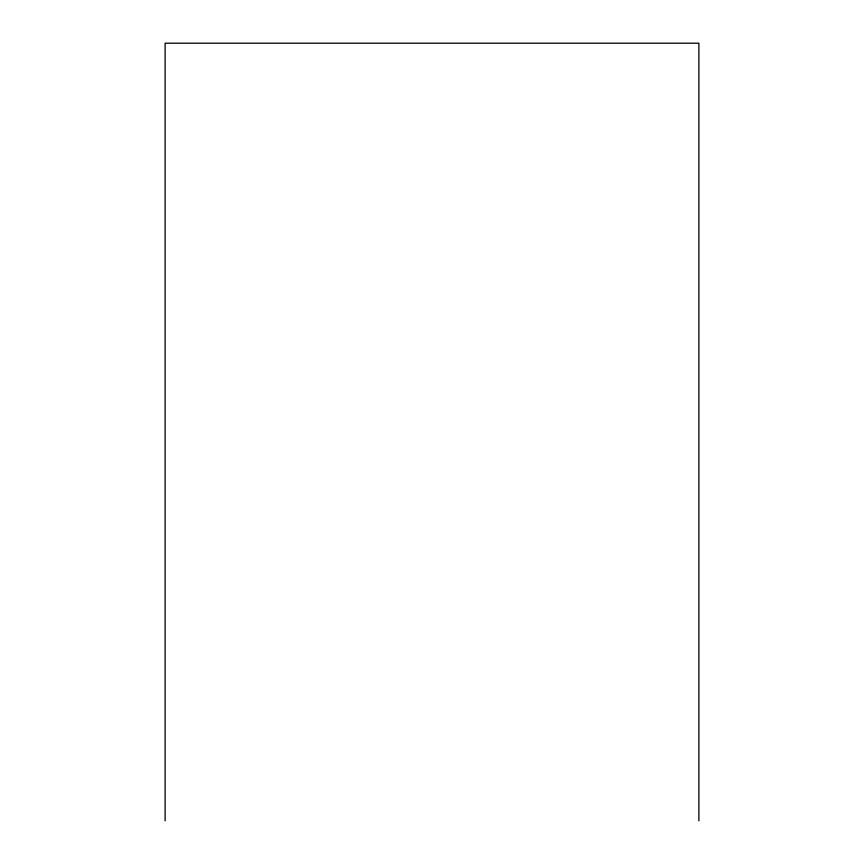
<?xml version="1.0" encoding="UTF-8"?>
<svg xmlns="http://www.w3.org/2000/svg" width="864" height="864" viewBox="0 0 864 864"><rect width="100%" height="100%" fill="white"/><g stroke="black" fill="none" stroke-linecap="round" stroke-linejoin="round"><path stroke-width="1.3" d="M698.879 820.8L698.879 43.2L165.121 43.2L165.121 820.8"/></g></svg>
